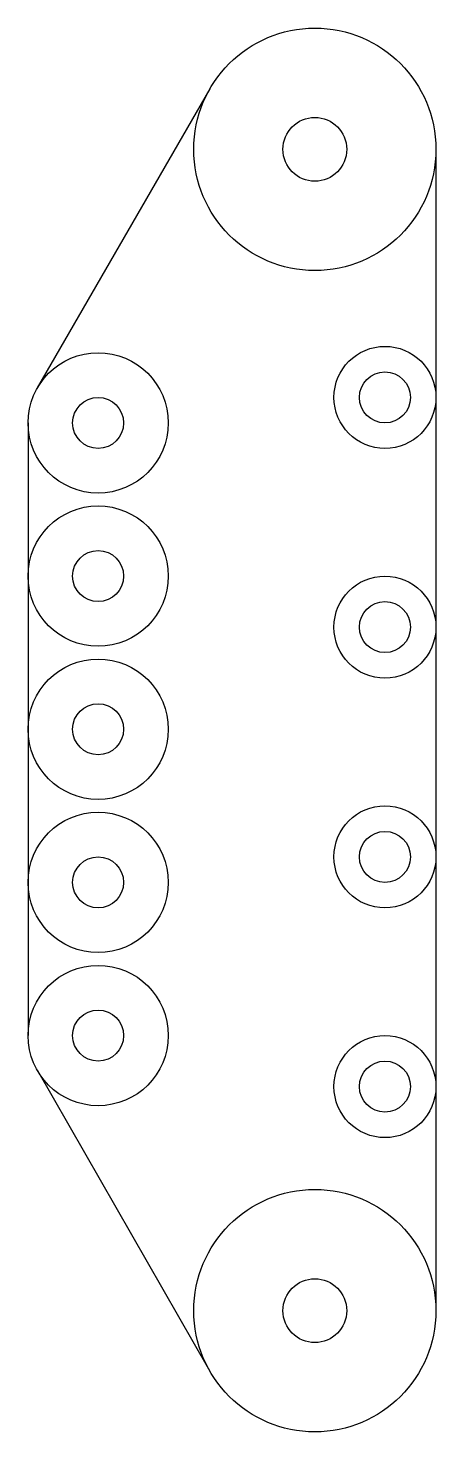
# Model space of a CAD drawing. Header units: millimetres. Extents: x 2798 to 2878, y 3450 to 3725.
import ezdxf

# ---------------------------------------------------------------- set-up
doc = ezdxf.new("R2010")
doc.units = ezdxf.units.MM

msp = doc.modelspace()

# ---------------------------------------------------------------- linework, layer by layer
for p, q in [((2799.97, 3654.19), (2833.81, 3712.79)), ((2878.12, 3700.91), (2878.12, 3473.41)), ((2798.12, 3647.31), (2798.12, 3617.31)), ((2798.12, 3617.31), (2798.12, 3587.31)), ((2798.12, 3587.31), (2798.12, 3557.31)), ((2798.12, 3557.31), (2798.12, 3527.31)), ((2799.95, 3520.46), (2833.78, 3461.58))]:
    msp.add_line(p, q)
for centre, radius in [((2854.37, 3700.91), 23.75), ((2854.37, 3700.91), 6.25), ((2811.87, 3647.31), 13.75), ((2868.12, 3652.31), 10), ((2868.12, 3652.31), 5), ((2811.87, 3647.31), 5), ((2811.87, 3617.31), 13.75), ((2811.87, 3617.31), 5), ((2868.12, 3607.31), 10), ((2868.12, 3607.31), 5), ((2811.87, 3587.31), 13.75), ((2811.87, 3587.31), 5), ((2868.12, 3562.31), 10), ((2811.87, 3557.31), 13.75), ((2868.12, 3562.31), 5), ((2811.87, 3557.31), 5), ((2811.87, 3527.31), 13.75), ((2811.87, 3527.31), 5), ((2868.12, 3517.31), 10), ((2868.12, 3517.31), 5), ((2854.37, 3473.41), 23.75), ((2854.37, 3473.41), 6.25)]:
    msp.add_circle(centre, radius)

doc.saveas('drawing.dxf')
